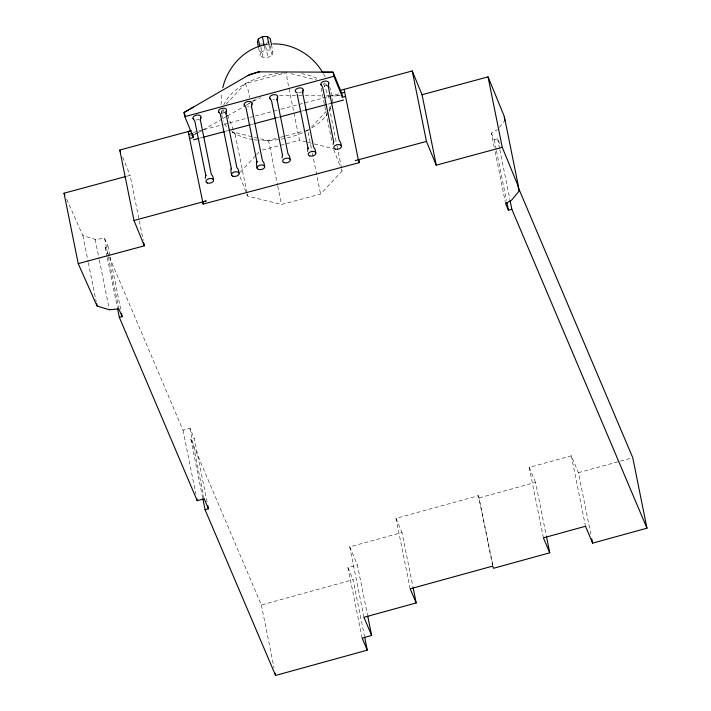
<?xml version="1.0" encoding="UTF-8"?>
<svg xmlns="http://www.w3.org/2000/svg" width="711" height="711" viewBox="0 0 711 711"><rect width="100%" height="100%" fill="white"/><g stroke="black" fill="none" stroke-linecap="round" stroke-linejoin="round"><path stroke-width="0.53" stroke-dasharray="3.56 2.67" d="M221.005 104.704L222.081 92.466M271.478 44.82L272.944 52.09L272.082 55.165L267.985 57.431L263.043 57.555L260.155 55.485L261.017 52.41L260.182 48.259M330.571 107.672L329.664 109.352L336.854 145.035M499.406 127.287L504.028 121.652M226.151 104.135L245.251 83.587L286.746 72.593L287.031 78.628L299.464 140.263L306.868 142.111M240.318 172.16L255.871 155.425M256.618 154.625L260.315 150.643M311.356 127.278L326.056 111.476M328.989 108.321L331.93 105.157M246.797 194.023L247.588 196.049L281.458 204.475L320.599 194.094L342.089 170.987L337.947 150.439M198.298 132.637L202.866 130.015M203.168 129.846L222.081 119.021M222.854 118.577L226.649 116.4M227.324 116.017L245.215 105.779M246.104 105.264L249.525 103.308M253.178 101.211L260.644 97.736M494.225 147.177L491.381 133.09L497.424 129.695M266.083 43.469L269.362 41.665M261.017 52.41L265.123 50.143L270.056 50.01L272.944 52.09M193.57 134.681L190.566 136.077L193.508 134.912M194.574 134.219L199.595 131.891M194.494 134.503L196.467 133.686M491.381 133.09L494.252 139.791L497.629 138.805L500.224 144.937M202.671 497.798L190.868 439.282L194.263 438.332L207.372 503.361M543.408 537.863L529.206 467.42L571.306 455.804L578.407 472.691L590.868 534.459M410.176 588.832L395.974 518.381L478.494 495.656L493.336 567.2M479.347 497.842L535.543 482.36L546.252 535.463M578.407 472.691L630.639 458.319M363.952 617.299L349.741 546.857L401.991 532.512L412.913 586.699M362.139 638.069L347.937 567.618L357.42 565.014L367.48 614.873M190.868 439.282L261.372 605.008L353.074 579.705L364.441 636.061M109.458 257.124L183.003 430.235L189.953 428.351L194.263 438.332M126.914 176.221L130.113 175.359L139.072 219.797M193.25 132.468L197.534 131.339M198.6 131.055L202.884 129.917M203.95 129.633L223.218 124.523M224.294 124.238L228.569 123.11M229.644 122.825L248.903 117.715M249.979 117.431L254.262 116.293M255.329 116.009L279.947 109.485M281.014 109.201L339.885 93.594M200.022 138.103L202.884 137.339M225.707 131.286L227.893 130.708M251.392 124.478L253.534 123.91M276.01 117.946L279.227 117.093M301.704 111.138L303.944 110.543M327.904 104.188L329.984 103.637M246.939 192.805L235.163 134.406L231.759 131.722L267.665 140.654L279.37 137.552M280.427 137.267L284.684 136.139M285.751 135.854L304.895 130.78M305.961 130.495L309.152 129.651L308.174 132.45L312.102 151.923M262.439 150.083L299.464 140.263M107.103 256.698L105.13 246.948L107.974 246.193L109.938 255.942M66.718 199.249L82.858 235.563L95.176 239.358L104.606 238.416L107.974 246.193M340.427 95.541L331.708 95.949M334.774 95.976L340.302 95.541M260.315 44.055L264.27 43.949M279.565 95.434L297.971 95.612M298.736 95.621L304.104 95.674M305.126 95.683L323.532 95.869M326.233 95.896L330.686 95.932M290.968 73.642L316.315 79.943M307.925 142.369L313.222 143.684M314.28 143.951L333.335 148.688M267.665 140.654L269.034 142.831L277.539 185.011M323.309 73.588L325.496 77.277M245.251 83.587L247.89 89.008L249.632 97.656M395.974 518.381L401.991 532.512M347.937 567.618L353.074 579.705M529.206 467.42L535.543 482.36M105.13 246.948L109.023 256.111M349.741 546.857L357.42 565.014M122.674 157.131L130.113 175.359M323.452 83.578L329.913 100.02M333.726 149.701L340.898 167.947M341.289 168.96L342.089 170.987M227.6 115.146L235.163 134.406M222.881 109.112L224.898 114.249M240.025 176.79L246.397 193.01M329.602 86.502L331.184 92.306A56.045 32.706 -11.4 0 1 332.366 101.851M571.306 455.804L585.509 526.256M497.629 138.805L499.593 148.555M499.815 149.639L509.867 199.498M494.252 139.791L496.216 149.541M496.438 150.625L506.49 200.484M495.096 151.514L505.583 203.533M478.494 495.656L492.696 566.098M337.076 146.119L337.725 149.363M321.123 88.137L332.019 142.2M312.316 152.998L320.599 194.094M270.198 45.815L272.082 55.165M269.016 44.82L270.056 50.01M265.674 46.002L267.985 57.431M264.279 45.993L265.123 50.143M260.946 47.175L263.043 57.555M258.688 48.215L260.155 55.485M277.752 186.086L281.458 204.475M247.152 193.881L247.588 196.049M261.372 605.008L274.046 667.86M189.953 428.351L204.155 498.802M183.003 430.235L195.898 494.181M139.294 220.881L143.231 240.389M110.161 257.026L121.083 311.214M104.606 238.416L118.808 308.858M107.317 257.782L117.368 307.632M95.176 239.358L99.105 258.866M99.327 259.95L109.378 309.8M82.858 235.563L88.102 261.568M88.324 262.652L96.189 301.668M221.379 110.685L221.77 113.662M330.713 108.019A56.045 32.706 -11.4 0 1 328.802 111.805M328.295 112.622A56.045 32.706 -11.4 0 1 310.956 128.442M308.13 130.033A56.045 32.706 -11.4 0 1 280.676 139.232M278.516 139.569A56.045 32.706 -11.4 0 1 259.293 140.316M257.258 140.138A56.045 32.706 -11.4 0 1 253.925 139.729M252.832 139.56A56.045 32.706 -11.4 0 1 231.955 131.615M226.613 126.656A56.045 32.706 -11.4 0 1 223.218 120.932M222.294 117.848A56.045 32.706 -11.4 0 1 221.903 114.658M221.885 113.582A56.045 32.706 -11.4 0 1 222.703 108.081M223.698 105.228A56.045 32.706 -11.4 0 1 285.635 72.771M301.571 73.677A56.045 32.706 -11.4 0 1 318.217 79.01M324.163 82.947A56.045 32.706 -11.4 0 1 327.149 85.827M199.276 119.128A4.07 2.373 -11.4 0 1 196.272 119.928M224.845 112.347A4.07 2.373 -11.4 0 1 221.85 113.147M248.983 106.135A4.07 2.373 -11.4 0 1 247.419 106.366M274.553 99.353A4.07 2.373 -11.4 0 1 272.988 99.584M301.562 92.012A4.07 2.373 -11.4 0 1 298.558 92.803M327.131 85.231A4.07 2.373 -11.4 0 1 324.127 86.022M248.788 103.726A34.67 28.005 -21.4 0 1 251.276 101.957M252.156 101.397A34.67 28.005 -21.4 0 1 257.684 98.491"/><path stroke-width="1.07" d="M200.92 117.359L200.306 120.328L200.289 119.679L211.291 174.275L212.793 176.346L213.496 179.874M226.498 110.578L225.885 113.547L225.858 112.898L236.861 167.494L238.363 169.565L239.074 173.093M252.067 103.797L251.454 106.766L251.427 106.117L262.439 160.713L263.932 162.783L264.643 166.312M277.637 97.016L277.023 99.984L276.997 99.336L288.008 153.931L289.501 156.011L290.212 159.531M303.206 90.235L302.593 93.203L302.566 92.554L313.578 147.15L315.071 149.23L315.782 152.749M328.784 83.454L328.171 86.422L328.144 85.773L339.147 140.369L340.649 142.449L341.36 145.968M271.478 44.82L270.224 38.59L267.336 36.51L262.395 36.643L258.297 38.909L257.435 41.976L258.484 47.175M222.783 87.746C227.804 66.425 245.099 47.566 267.318 44.384M193.392 107.094L184.007 112.516L184.833 116.631L193.436 137.534L189.57 138.583M247.641 75.695L258.075 71.847L333.103 72.184L341.635 93.105L342.462 97.211L345.546 96.385M188.744 134.468L192.592 133.339M341.04 90.173L412.247 70.976L422.05 94.732L488.048 76.877L504.33 116.524L518.532 186.966L518.897 191.295L511.627 200.147L505.583 203.533L508.454 210.234L511.831 209.247L646.974 528.184L592.61 543.133L585.509 526.256L543.408 537.863L549.745 552.803L493.55 568.285L492.696 566.098L410.176 588.832L416.193 602.955L363.952 617.299L371.631 635.456L362.139 638.069L367.276 650.147L275.575 675.45L205.07 509.725L202.884 498.882M205.07 509.725L208.465 508.783L207.808 505.53M191.055 130.753L188.157 131.535L203.177 204.057L359.446 162.615L359.002 160.446M202.359 201.977L206.226 200.937L133.988 220.49L119.777 150.048L190.957 130.78M117.591 308.716L119.341 317.39L197.205 500.686L204.155 498.802L208.465 508.783M184.833 116.631L333.93 76.29L342.462 97.211M341.635 93.105L344.711 92.27M119.341 317.39L122.176 316.635L118.808 308.858L109.378 309.8L97.06 306.006L78.228 263.648L64.026 193.196L125.856 176.515M355.242 160.615L426.449 141.418L436.252 165.183L502.25 147.319L518.532 186.966M78.228 263.648L144.324 245.81L143.666 242.558M259.666 71.847L249.712 74.504L184.007 112.516L185.207 115.431M193.516 139.827L198.947 138.387M203.23 137.25L224.765 131.535M228.915 130.433L250.325 124.763M254.609 123.625L276.01 117.946M279.983 116.897L300.815 111.369M304.912 110.285L326.322 104.606M330.597 103.477L343.529 100.047M322.616 72.175L333.103 72.184L333.93 76.29M272.731 43.922C293.048 43.238 312.698 55.227 322.741 72.638M320.901 84.6L322.687 87.222L333.69 141.818L333.672 141.169L333.148 144.431M269.762 98.162L271.54 100.784L282.551 155.38L282.525 154.731L282 157.993M244.184 104.944L245.97 107.565L256.982 162.161L256.955 161.504L256.395 163.886L257.142 168.303M218.615 111.725L220.401 114.347L231.413 168.934L231.386 168.285L230.826 170.667L231.573 175.084M193.045 118.506L194.832 121.119L205.834 175.715L205.808 175.066L205.292 178.337M64.026 193.196L64.923 195.214M517.981 186.851L632.772 457.733L646.974 528.184M119.777 150.048L120.603 152.074M133.988 220.49L144.324 245.81M359.446 162.615L358.326 159.779L344.124 89.337M591.739 538.796L592.61 543.133M488.048 76.877L502.25 147.319M510.08 200.582L511.831 209.247M506.925 202.644L508.454 210.234M546.466 536.547L549.745 552.803M422.05 94.732L436.252 165.183M412.247 70.976L426.449 141.418M413.135 587.784L416.193 602.955M297.118 94.003L308.121 148.599L308.094 147.95L307.57 151.212M267.336 36.51L269.016 44.82M262.395 36.643L264.074 44.953M258.297 38.909L259.764 46.179M367.694 615.948L371.631 635.456M364.654 637.145L367.276 650.147M192.805 134.388L193.436 137.534M202.733 201.888L203.177 204.057M275.139 673.281L275.575 675.45M196.769 498.518L197.205 500.686M121.519 313.382L122.176 316.635M96.625 303.837L97.06 306.006M504.33 116.524L504.694 120.843M193.676 119.279A4.07 2.373 -11.4 0 1 194.245 116.053A4.07 2.373 -11.4 0 1 199.542 115.28A4.07 2.373 -11.4 0 1 200.36 118.31M219.246 112.498A4.07 2.373 -11.4 0 1 219.815 109.272A4.07 2.373 -11.4 0 1 225.111 108.499A4.07 2.373 -11.4 0 1 225.929 111.529M244.824 105.717A4.07 2.373 -11.4 0 1 245.384 102.491A4.07 2.373 -11.4 0 1 250.681 101.717A4.07 2.373 -11.4 0 1 251.498 104.748M270.393 98.936A4.07 2.373 -11.4 0 1 270.962 95.709A4.07 2.373 -11.4 0 1 276.259 94.936A4.07 2.373 -11.4 0 1 277.068 97.967M297.1 92.661A4.07 2.373 -11.4 0 1 295.856 89.497A4.07 2.373 -11.4 0 1 301.402 88.031A4.07 2.373 -11.4 0 1 302.646 91.186M321.532 85.373A4.07 2.373 -11.4 0 1 322.101 82.147A4.07 2.373 -11.4 0 1 327.398 81.374A4.07 2.373 -11.4 0 1 328.215 84.405M207.283 182.958A3.893 2.275 -11.4 0 0 213.531 180.763A3.893 2.275 -11.4 0 0 208.43 178.879A3.893 2.275 -11.4 0 0 207.283 182.958M232.853 176.177A3.893 2.275 -11.4 0 0 239.109 173.982A3.893 2.275 -11.4 0 0 233.999 172.098A3.893 2.275 -11.4 0 0 232.853 176.177M258.431 169.396A3.893 2.275 -11.4 0 0 264.679 167.201A3.893 2.275 -11.4 0 0 259.568 165.316A3.893 2.275 -11.4 0 0 258.431 169.396M284 162.615A3.893 2.275 -11.4 0 0 290.248 160.419A3.893 2.275 -11.4 0 0 285.138 158.535A3.893 2.275 -11.4 0 0 284 162.615M309.569 155.833A3.893 2.275 -11.4 0 0 315.817 153.638A3.893 2.275 -11.4 0 0 310.716 151.754A3.893 2.275 -11.4 0 0 309.569 155.833M335.139 149.052A3.893 2.275 -11.4 0 0 341.396 146.857A3.893 2.275 -11.4 0 0 336.285 144.973A3.893 2.275 -11.4 0 0 335.139 149.052"/></g></svg>
